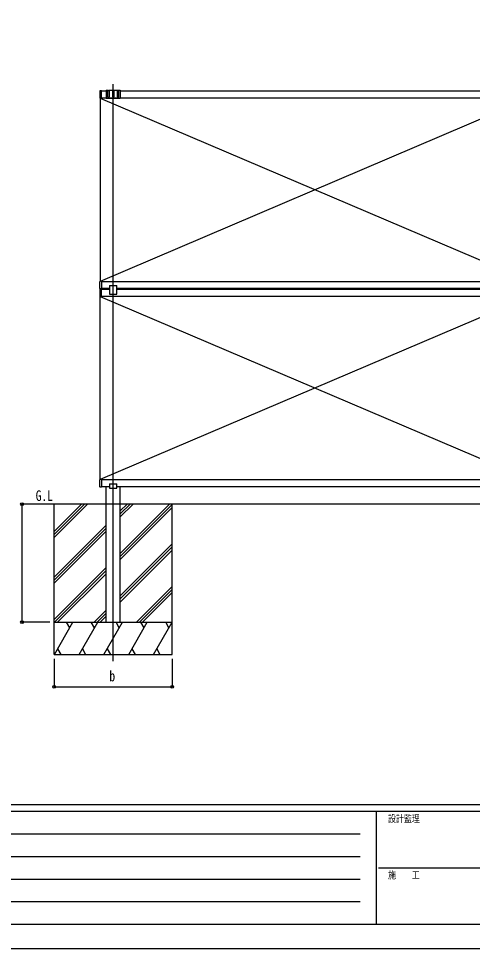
# Model space of a CAD drawing. Units: millimetres, scale not verified. Extents: x -6308 to 6308, y -4455 to 4455.
# Drawn here: x -3623 to -1510, y -4455 to -128 of the extents above; entities that cross this region are included whole.
import ezdxf
from ezdxf.enums import TextEntityAlignment as Align

# ---------------------------------------------------------------- set-up
doc = ezdxf.new("R2010")
doc.units = ezdxf.units.MM
doc.header["$LTSCALE"] = 20
for name, color, linetype in [('0-2_USER1', 3, 'Continuous'), ('0-3_YKK_12', 2, 'Continuous'), ('0-4_YKK_A1', 4, 'Continuous'), ('0-5_YKK_D', 6, 'Continuous'), ('0-6_YKK_ZWAK', 7, 'Continuous')]:
    doc.layers.add(name, color=color, linetype=linetype)
doc.styles.add('ＭＳ ゴシック', font='')
doc.styles.get('ＭＳ ゴシック').set_extended_font_data('MS Gothic')

msp = doc.modelspace()

# ---------------------------------------------------------------- linework, layer by layer
at = {"layer": '0-3_YKK_12'}
msp.add_line((-3182.47, -3117.95), (-3182.47, -434.22), dxfattribs=at)
at = {"layer": '0-4_YKK_A1'}
for p, q in [((-3245.07, -465.3), (-3245.07, -497.94)), ((-3237.39, -463.89), (-3244.13, -464.3)), ((-3237.07, -465), (-3215.47, -465)), ((-3206.97, -463.5), (-3215.47, -463.5)), ((-3215.47, -463.5), (-3215.47, -497.51)), ((-3206.97, -492.5), (-3206.97, -463.5)), ((-3205.97, -462.5), (-3202.97, -462.5)), ((-3184.97, -463.5), (-3201.97, -463.5)), ((-3184.97, -463.5), (-3201.97, -463.5)), ((-3201.97, -463.5), (-3201.97, -492.5)), ((-3184.97, -492.5), (-3184.97, -463.5)), ((-3183.97, -462.5), (-3180.97, -462.5)), ((-3162.97, -463.5), (-3179.97, -463.5)), ((-3162.97, -463.5), (-3179.97, -463.5)), ((-3179.97, -463.5), (-3179.97, -492.5)), ((-3162.97, -492.5), (-3162.97, -463.5)), ((-3158.97, -462.5), (-3161.97, -462.5)), ((-3149.47, -463.5), (-3157.97, -463.5)), ((-3149.47, -463.5), (-3157.97, -463.5)), ((-3157.97, -463.5), (-3157.97, -492.5)), ((-3149.47, -463.5), (-3149.47, -497.51)), ((-3149.47, -465), (-1247.57, -465)), ((-3237.39, -499.35), (-3244.13, -498.94)), ((-3243.07, -499.01), (-1243.07, -1350.44)), ((-3243.07, -499.01), (-3243.07, -1351)), ((-1243.07, -499.38), (-3243.07, -1351)), ((-3237.07, -499.05), (-3237.07, -498.37)), ((-1247.57, -499), (-3237.07, -499)), ((-3214.47, -498.51), (-3182.93, -498.51)), ((-3182.63, -498.51), (-3182.31, -498.51)), ((-3182.01, -498.51), (-3150.47, -498.51)), ((-3245.07, -1384.7), (-3245.07, -1352.06)), ((-3237.39, -1350.65), (-3244.13, -1351.06)), ((-3237.07, -1350.95), (-3237.07, -1351.63)), ((-3237.07, -1351), (-1247.57, -1351)), ((-3199.77, -1369.9), (-3165.17, -1369.9)), ((-3199.77, -1369.9), (-3199.77, -1410)), ((-3165.17, -1410), (-3165.17, -1369.9)), ((-3245.07, -1387.8), (-3245.07, -1420.44)), ((-3237.39, -1386.11), (-3244.13, -1385.7)), ((-3237.39, -1386.39), (-3244.13, -1386.8)), ((-3237.39, -1421.85), (-3244.13, -1421.44)), ((-3243.07, -1421.51), (-1243.07, -2272.94)), ((-3243.07, -2273.5), (-3243.07, -1421.51)), ((-1243.07, -1421.88), (-3243.07, -2273.5)), ((-3199.77, -1385), (-3237.07, -1385)), ((-3237.07, -1387.5), (-3199.77, -1387.5)), ((-3237.07, -1421.55), (-3237.07, -1420.87)), ((-1247.57, -1421.5), (-3237.07, -1421.5)), ((-3199.77, -1410), (-3165.17, -1410)), ((-1247.57, -1385), (-3165.17, -1385)), ((-3165.17, -1387.5), (-1247.57, -1387.5)), ((-3245.07, -2307.2), (-3245.07, -2274.56)), ((-3237.39, -2273.15), (-3244.13, -2273.56)), ((-3237.07, -2273.45), (-3237.07, -2274.13)), ((-3237.07, -2273.5), (-1247.57, -2273.5)), ((-3199.77, -2292.5), (-3165.17, -2292.5)), ((-3199.77, -2292.5), (-3199.77, -2313.5)), ((-3165.17, -2313.5), (-3165.17, -2292.5)), ((-3237.39, -2308.61), (-3244.13, -2308.2)), ((-3199.77, -2307.5), (-3237.07, -2307.5)), ((-3215.47, -2387.5), (-3215.47, -2307.5)), ((-3199.77, -2313.5), (-3165.17, -2313.5)), ((-1247.57, -2307.5), (-3165.17, -2307.5)), ((-3149.47, -2387.5), (-3149.47, -2307.5)), ((1143.43, -2387.5), (-3594.53, -2387.5)), ((-3457.47, -2937.5), (-3457.47, -2387.5)), ((-3457.47, -2543.13), (-3301.84, -2387.5)), ((-3457.47, -2528.99), (-3315.98, -2387.5)), ((-3457.47, -2514.85), (-3330.12, -2387.5)), ((-3215.47, -2937.5), (-3215.47, -2387.5)), ((-3149.47, -2937.5), (-3149.47, -2387.5)), ((-3149.47, -2447.26), (-3089.71, -2387.5)), ((-3149.47, -2433.12), (-3103.85, -2387.5)), ((-3149.47, -2418.98), (-3117.99, -2387.5)), ((-3149.47, -2631.11), (-2905.86, -2387.5)), ((-3149.47, -2616.97), (-2920, -2387.5)), ((-3149.47, -2645.25), (-2907.47, -2403.26)), ((-2907.47, -2937.5), (-2907.47, -2387.5)), ((-3457.47, -2726.98), (-3215.47, -2484.98)), ((-3457.47, -2741.12), (-3215.47, -2499.12)), ((-3457.47, -2755.26), (-3215.47, -2513.26)), ((-3149.47, -2814.96), (-2907.47, -2572.96)), ((-3149.47, -2829.1), (-2907.47, -2587.1)), ((-3149.47, -2843.24), (-2907.47, -2601.24)), ((-3457.47, -2924.97), (-3215.47, -2682.97)), ((-3455.86, -2937.5), (-3215.47, -2697.11)), ((-3441.72, -2937.5), (-3215.47, -2711.25)), ((-3074.02, -2937.5), (-2907.47, -2770.95)), ((-3059.88, -2937.5), (-2907.47, -2785.09)), ((-3045.74, -2937.5), (-2907.47, -2799.23)), ((-3272.01, -2937.5), (-3215.47, -2880.96)), ((-3257.87, -2937.5), (-3215.47, -2895.1)), ((-3457.47, -2937.5), (-2907.47, -2937.5)), ((-3457.47, -2937.5), (-2907.47, -2937.5)), ((-3457.47, -3087.5), (-3457.47, -2937.5)), ((-3456.71, -3087.5), (-3370.11, -2937.5)), ((-3385.11, -2963.48), (-3400.11, -2937.5)), ((-3341.24, -3087.5), (-3254.64, -2937.5)), ((-3269.64, -2963.48), (-3284.64, -2937.5)), ((-3243.73, -2937.5), (-3215.47, -2909.24)), ((-3225.77, -3087.5), (-3139.17, -2937.5)), ((-3154.17, -2963.48), (-3169.17, -2937.5)), ((-3110.3, -3087.5), (-3023.7, -2937.5)), ((-3038.7, -2963.48), (-3053.7, -2937.5)), ((-2994.83, -3087.5), (-2908.23, -2937.5)), ((-2923.23, -2963.48), (-2938.23, -2937.5)), ((-3441.71, -3061.52), (-3426.71, -3087.5)), ((-3326.24, -3061.52), (-3311.24, -3087.5)), ((-3210.77, -3061.52), (-3195.77, -3087.5)), ((-3095.3, -3061.52), (-3080.3, -3087.5)), ((-2979.83, -3061.52), (-2964.83, -3087.5))]:
    msp.add_line(p, q, dxfattribs=at)
for points in [[(-3237.07, -498.37), (-3237.07, -464.87), (-3237.07, -464.19)], [(-3206.97, -463.5), (-3215.47, -463.5), (-3215.47, -486.5)], [(-3237.07, -1351.63), (-3237.07, -1385.13), (-3237.07, -1385.81)], [(-3237.07, -1420.87), (-3237.07, -1387.37), (-3237.07, -1386.69)], [(-3237.07, -2274.13), (-3237.07, -2307.63), (-3237.07, -2308.31)], [(-3457.47, -3087.5), (-2907.47, -3087.5), (-2907.47, -2937.5)]]:
    msp.add_lwpolyline(points, dxfattribs=at)
for centre, radius, start, end in [((-3244.07, -465.3), 1, 93.5, 180), ((-3237.37, -464.19), 0.3, 0, 93.5), ((-3215.47, -465.5), 2, 90, 165.52249), ((-3215.47, -465.5), 2, 90, 165.52086), ((-3205.97, -463.5), 1, 90, 180), ((-3202.97, -463.5), 1, 0, 90), ((-3183.97, -463.5), 1, 90, 180), ((-3180.97, -463.5), 1, 0, 90), ((-3161.97, -463.5), 1, 90, 180), ((-3158.97, -463.5), 1, 0, 90), ((-3149.47, -465.5), 2, 14.47914, 90), ((-3244.07, -497.94), 1, 180, 266.5), ((-3237.37, -499.05), 0.3, 266.5, 0), ((-3214.47, -497.51), 1, 180, 270), ((-3204.47, -492.5), 2.5, 180, 0), ((-3182.47, -492.5), 2.5, 180, 0), ((-3182.47, -498.71), 0.5, 23.57818, 156.42182), ((-3160.47, -492.5), 2.5, 180, 0), ((-3150.47, -497.51), 1, 270, 0), ((-3244.07, -1352.06), 1, 93.5, 180), ((-3237.37, -1350.95), 0.3, 0, 93.5), ((-3244.07, -1384.7), 1, 180, 266.5), ((-3244.07, -1387.8), 1, 93.5, 180), ((-3244.07, -1420.44), 1, 180, 266.5), ((-3237.37, -1385.81), 0.3, 266.5, 0), ((-3237.37, -1386.69), 0.3, 0, 93.5), ((-3237.37, -1421.55), 0.3, 266.5, 0), ((-3244.07, -2274.56), 1, 93.5, 180), ((-3237.37, -2273.45), 0.3, 0, 93.5), ((-3244.07, -2307.2), 1, 180, 266.5), ((-3237.37, -2308.31), 0.3, 266.5, 0)]:
    msp.add_arc(centre, radius, start, end, dxfattribs=at)
at = {"layer": '0-5_YKK_D'}
for p, q in [((-3477.47, -2387.5), (-3608.47, -2387.5)), ((-3607.47, -2387.5), (-3607.47, -2937.5)), ((-3477.47, -2937.5), (-3608.47, -2937.5)), ((-3457.47, -3107.5), (-3457.47, -3238.5)), ((-2907.47, -3107.5), (-2907.47, -3238.5)), ((-3457.47, -3237.5), (-2907.47, -3237.5))]:
    msp.add_line(p, q, dxfattribs=at)
for centre in [(-3607.47, -2387.5), (-3607.47, -2937.5), (-3457.47, -3237.5), (-2907.47, -3237.5)]:
    msp.add_circle(centre, 6.38, dxfattribs=at)
at = {"layer": '0-6_YKK_ZWAK'}
for p, q in [((5842.53, -3787.5), (-5857.47, -3787.5)), ((-1957.47, -3817.5), (-5857.47, -3817.5)), ((-1957.47, -3817.5), (-1957.47, -4342.5)), ((-7.47, -3817.5), (-1957.47, -3817.5)), ((-5793.72, -3922.5), (-2032.47, -3922.5)), ((-5793.72, -4027.5), (-2032.47, -4027.5)), ((-1946.22, -4080), (-7.47, -4080)), ((-5793.72, -4132.5), (-2032.47, -4132.5)), ((-5793.72, -4237.5), (-2032.47, -4237.5)), ((-5857.47, -4342.5), (-1957.47, -4342.5)), ((-1957.47, -4342.5), (-7.47, -4342.5))]:
    msp.add_line(p, q, dxfattribs=at)
msp.add_lwpolyline([(-6307.5, -4455), (6307.5, -4455), (6307.5, 4455), (-6307.5, 4455)], close=True, dxfattribs=at)

# ---------------------------------------------------------------- texts
at = {"layer": '0-2_USER1', "style": 'ＭＳ ゴシック', "width": 0.8}
msp.add_text('G.L', height=49.49, dxfattribs=at).set_placement((-3543.71, -2387.77), align=Align.BOTTOM_LEFT)
at = {"layer": '0-5_YKK_D', "style": 'ＭＳ ゴシック', "width": 0.8}
msp.add_text('b', height=49.49, dxfattribs=at).set_placement((-3200.47, -3227), align=Align.BOTTOM_LEFT)
at = {"layer": '0-6_YKK_ZWAK', "style": 'ＭＳ ゴシック', "width": 0.8}
for s, p in [('設計監理', (-1902.47, -3877.5)), ('施\u3000\u3000工', (-1902.47, -4140))]:
    msp.add_text(s, height=32.99, dxfattribs=at).set_placement(p, align=Align.BOTTOM_LEFT)

doc.saveas('drawing.dxf')
